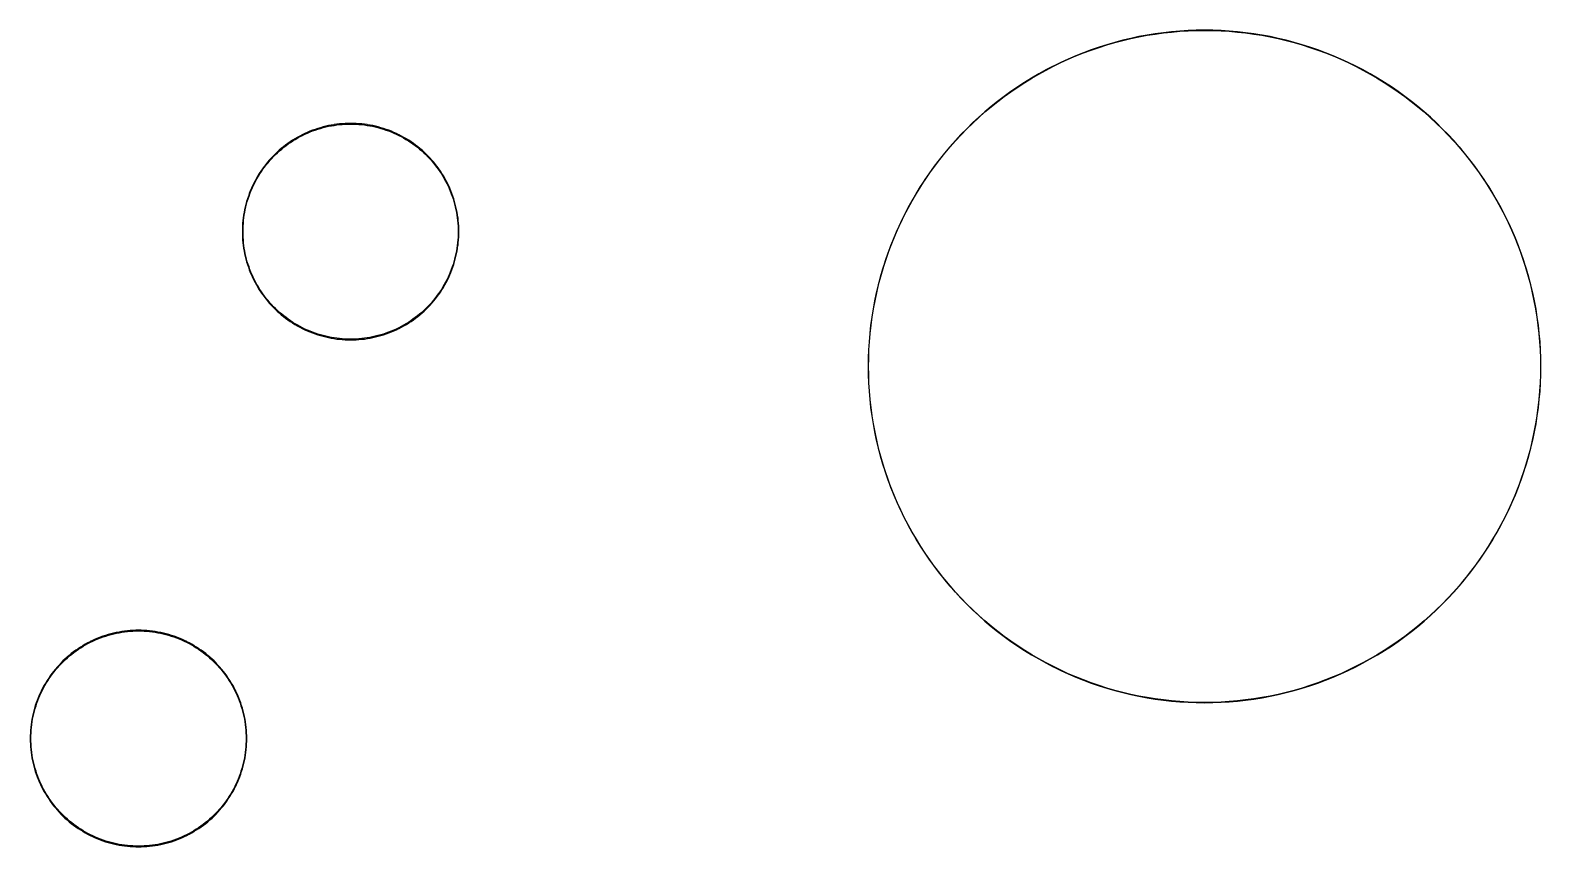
# Model space of a CAD drawing. Extents: x 2 to 124, y 0 to 129.
# Drawn here: x 68.32 to 89.66, y 90.89 to 102.43 of the extents above; entities that cross this region are included whole.
import ezdxf

# ---------------------------------------------------------------- set-up
doc = ezdxf.new("R2010")
doc.units = 0

msp = doc.modelspace()

# ---------------------------------------------------------------- linework, layer by layer
at = {"color": 34, "true_color": 0x008000}
for points in [[(84.79561, 102.42727, 0), (84.67902, 102.42296, 0), (84.56269, 102.41584, 0), (84.44661, 102.40594, 0), (84.33079, 102.39298, 0), (84.21522, 102.37749, 0), (84.21483, 102.37743, 0), (84.10018, 102.35895, 0), (84.10016, 102.35895, 0), (84.09976, 102.35888, 0), (83.98521, 102.33755, 0), (83.87116, 102.31342, 0), (83.75763, 102.28649, 0), (83.64485, 102.25678, 0), (83.53283, 102.22426, 0), (83.42184, 102.18896, 0), (83.3116, 102.15111, 0), (83.20238, 102.11047, 0), (83.09392, 102.06704, 0), (82.98699, 102.02132, 0), (82.88082, 101.9728, 0), (82.77616, 101.9215, 0), (82.77582, 101.92132, 0), (82.67218, 101.86772, 0), (82.57008, 101.81133, 0), (82.46948, 101.75266, 0), (82.37018, 101.6917, 0), (82.27239, 101.62795, 0), (82.17637, 101.56216, 0), (82.08189, 101.49383, 0), (81.98918, 101.42322, 0), (81.89798, 101.35032, 0), (81.80884, 101.27539, 0), (81.72145, 101.19818, 0), (81.63612, 101.11868, 0), (81.55255, 101.0374, 0), (81.55226, 101.03712, 0), (81.47099, 100.95355, 0), (81.39149, 100.86821, 0), (81.31426, 100.78083, 0), (81.23934, 100.69168, 0), (81.16645, 100.60049, 0), (81.09583, 100.50778, 0), (81.02751, 100.41329, 0), (80.96172, 100.31728, 0), (80.89797, 100.21949, 0), (80.83701, 100.12018, 0), (80.77833, 100.01959, 0), (80.72195, 99.91748, 0), (80.72177, 99.91713, 0), (80.66835, 99.81385, 0), (80.66817, 99.8135, 0), (80.61686, 99.70885, 0), (80.56834, 99.60268, 0), (80.52263, 99.49574, 0), (80.4792, 99.38729, 0), (80.43856, 99.27807, 0), (80.40071, 99.16783, 0), (80.36539, 99.05683, 0), (80.33289, 98.94482, 0), (80.30316, 98.83204, 0), (80.27625, 98.7185, 0), (80.25212, 98.60446, 0), (80.23078, 98.4899, 0), (80.23072, 98.48951, 0), (80.21223, 98.37484, 0), (80.21218, 98.37445, 0), (80.19668, 98.25888, 0), (80.18373, 98.14306, 0), (80.17382, 98.02698, 0), (80.1667, 97.91065, 0), (80.16239, 97.79406, 0), (80.16087, 97.67747, 0), (80.16239, 97.56089, 0), (80.1667, 97.4443, 0), (80.17382, 97.32797, 0), (80.18373, 97.21189, 0), (80.19668, 97.09607, 0), (80.21218, 96.9805, 0), (80.21223, 96.9801, 0), (80.23078, 96.86504, 0), (80.25212, 96.75049, 0), (80.27625, 96.63644, 0), (80.30316, 96.5229, 0), (80.33289, 96.41013, 0), (80.36539, 96.29811, 0), (80.40071, 96.18712, 0), (80.43856, 96.07688, 0), (80.4792, 95.96766, 0), (80.52263, 95.8592, 0), (80.56834, 95.75227, 0), (80.61686, 95.6461, 0), (80.61704, 95.64574, 0), (80.66817, 95.54145, 0), (80.66835, 95.54109, 0), (80.72195, 95.43746, 0), (80.77833, 95.33535, 0), (80.83701, 95.23477, 0), (80.89797, 95.13546, 0), (80.96172, 95.03767, 0), (81.02751, 94.94165, 0), (81.09583, 94.84717, 0), (81.16645, 94.75446, 0), (81.23934, 94.66327, 0), (81.31426, 94.57412, 0), (81.39149, 94.48674, 0), (81.47099, 94.4014, 0), (81.55226, 94.31783, 0), (81.55255, 94.31755, 0), (81.63612, 94.23627, 0), (81.72145, 94.15677, 0), (81.80884, 94.07955, 0), (81.89798, 94.00462, 0), (81.98918, 93.93172, 0), (82.08189, 93.86111, 0), (82.17637, 93.79279, 0), (82.27239, 93.727, 0), (82.37018, 93.66325, 0), (82.46948, 93.60229, 0), (82.57008, 93.54361, 0), (82.67218, 93.48722, 0), (82.77582, 93.43363, 0), (82.77616, 93.43345, 0), (82.88082, 93.38214, 0), (82.98699, 93.33363, 0), (83.09392, 93.28791, 0), (83.20238, 93.24447, 0), (83.3116, 93.20383, 0), (83.42184, 93.16599, 0), (83.53283, 93.13068, 0), (83.64485, 93.09817, 0), (83.75763, 93.06845, 0), (83.87116, 93.04153, 0), (83.98521, 93.0174, 0), (84.09976, 92.99606, 0), (84.21483, 92.97752, 0), (84.21522, 92.97746, 0), (84.33079, 92.96196, 0), (84.44661, 92.94901, 0), (84.56269, 92.9391, 0), (84.67902, 92.93199, 0), (84.79561, 92.92767, 0), (84.9122, 92.92615, 0), (85.02878, 92.92767, 0), (85.14537, 92.93199, 0), (85.2617, 92.9391, 0), (85.37778, 92.94901, 0), (85.4936, 92.96196, 0), (85.60917, 92.97746, 0), (85.60956, 92.97752, 0), (85.72463, 92.99606, 0), (85.83918, 93.0174, 0), (85.95323, 93.04153, 0), (86.06676, 93.06845, 0), (86.17954, 93.09817, 0), (86.29155, 93.13068, 0), (86.40255, 93.16599, 0), (86.51279, 93.20383, 0), (86.62201, 93.24447, 0), (86.73047, 93.28791, 0), (86.8374, 93.33363, 0), (86.94357, 93.38214, 0), (87.04822, 93.43345, 0), (87.04857, 93.43363, 0), (87.15221, 93.48722, 0), (87.25431, 93.54361, 0), (87.3549, 93.60229, 0), (87.45421, 93.66325, 0), (87.552, 93.727, 0), (87.64801, 93.79279, 0), (87.7425, 93.86111, 0), (87.83521, 93.93172, 0), (87.9264, 94.00462, 0), (88.01555, 94.07955, 0), (88.10293, 94.15677, 0), (88.18827, 94.23627, 0), (88.27184, 94.31755, 0), (88.27212, 94.31783, 0), (88.3534, 94.4014, 0), (88.4329, 94.48674, 0), (88.51012, 94.57412, 0), (88.58505, 94.66327, 0), (88.65794, 94.75446, 0), (88.72856, 94.84717, 0), (88.79688, 94.94165, 0), (88.86267, 95.03767, 0), (88.92642, 95.13546, 0), (88.98738, 95.23477, 0), (89.04606, 95.33535, 0), (89.10244, 95.43746, 0), (89.15604, 95.54109, 0), (89.15622, 95.54145, 0), (89.20735, 95.64574, 0), (89.20753, 95.6461, 0), (89.25604, 95.75227, 0), (89.30176, 95.8592, 0), (89.34519, 95.96766, 0), (89.38583, 96.07688, 0), (89.42368, 96.18712, 0), (89.45899, 96.29811, 0), (89.4915, 96.41013, 0), (89.52122, 96.5229, 0), (89.54814, 96.63644, 0), (89.57227, 96.75049, 0), (89.59361, 96.86504, 0), (89.61215, 96.9801, 0), (89.61221, 96.9805, 0), (89.62771, 97.09607, 0), (89.64066, 97.21189, 0), (89.65057, 97.32797, 0), (89.65768, 97.4443, 0), (89.662, 97.56089, 0), (89.66352, 97.67747, 0), (89.662, 97.79406, 0), (89.65768, 97.91065, 0), (89.65057, 98.02698, 0), (89.64066, 98.14306, 0), (89.62771, 98.25888, 0), (89.61221, 98.37445, 0), (89.61215, 98.37484, 0), (89.59367, 98.48951, 0), (89.59361, 98.4899, 0), (89.57227, 98.60446, 0), (89.54814, 98.7185, 0), (89.52122, 98.83204, 0), (89.4915, 98.94482, 0), (89.45899, 99.05683, 0), (89.42368, 99.16783, 0), (89.38583, 99.27807, 0), (89.34519, 99.38729, 0), (89.30176, 99.49574, 0), (89.25604, 99.60268, 0), (89.20753, 99.70885, 0), (89.15622, 99.8135, 0), (89.15604, 99.81385, 0), (89.10262, 99.91713, 0), (89.10244, 99.91748, 0), (89.04606, 100.01959, 0), (88.98738, 100.12018, 0), (88.92642, 100.21949, 0), (88.86267, 100.31728, 0), (88.79688, 100.41329, 0), (88.72856, 100.50778, 0), (88.65794, 100.60049, 0), (88.58505, 100.69168, 0), (88.51012, 100.78083, 0), (88.4329, 100.86821, 0), (88.3534, 100.95355, 0), (88.27212, 101.03712, 0), (88.27184, 101.0374, 0), (88.18827, 101.11868, 0), (88.10293, 101.19818, 0), (88.01555, 101.27539, 0), (87.9264, 101.35032, 0), (87.83521, 101.42322, 0), (87.7425, 101.49383, 0), (87.64801, 101.56216, 0), (87.552, 101.62795, 0), (87.45421, 101.6917, 0), (87.3549, 101.75266, 0), (87.25431, 101.81133, 0), (87.15221, 101.86772, 0), (87.04857, 101.92132, 0), (87.04822, 101.9215, 0), (86.94357, 101.9728, 0), (86.8374, 102.02132, 0), (86.73047, 102.06704, 0), (86.62201, 102.11047, 0), (86.51279, 102.15111, 0), (86.40255, 102.18896, 0), (86.29155, 102.22426, 0), (86.17954, 102.25678, 0), (86.06676, 102.28649, 0), (85.95323, 102.31342, 0), (85.83918, 102.33755, 0), (85.72463, 102.35888, 0), (85.72423, 102.35895, 0), (85.72421, 102.35895, 0), (85.60956, 102.37743, 0), (85.60917, 102.37749, 0), (85.4936, 102.39298, 0), (85.37778, 102.40594, 0), (85.2617, 102.41584, 0), (85.14537, 102.42296, 0), (85.02878, 102.42727, 0), (84.9122, 102.4288, 0), (84.79561, 102.42727, 0)], [(85.14537, 92.93453, 0), (85.02878, 92.93021, 0), (84.9122, 92.92869, 0), (84.79561, 92.93021, 0), (84.67902, 92.93453, 0), (84.56269, 92.94164, 0), (84.44661, 92.95155, 0), (84.33079, 92.9645, 0), (84.21522, 92.98, 0), (84.2152, 92.98, 0), (84.10055, 92.99848, 0), (83.986, 93.01981, 0), (83.87195, 93.04394, 0), (83.75841, 93.07087, 0), (83.64564, 93.10058, 0), (83.53362, 93.1331, 0), (83.42261, 93.1684, 0), (83.31238, 93.20625, 0), (83.20317, 93.24689, 0), (83.09471, 93.29032, 0), (82.98778, 93.33604, 0), (82.8816, 93.38456, 0), (82.777, 93.43584, 0), (82.67368, 93.48928, 0), (82.57156, 93.54567, 0), (82.47099, 93.60434, 0), (82.37166, 93.6653, 0), (82.27388, 93.72905, 0), (82.17787, 93.79484, 0), (82.08338, 93.86317, 0), (81.99066, 93.93378, 0), (81.89949, 94.00668, 0), (81.81032, 94.08161, 0), (81.72296, 94.15882, 0), (81.6376, 94.23832, 0), (81.55405, 94.3196, 0), (81.47305, 94.40289, 0), (81.39354, 94.48823, 0), (81.31632, 94.57561, 0), (81.2414, 94.66476, 0), (81.16849, 94.75595, 0), (81.09789, 94.84866, 0), (81.02956, 94.94315, 0), (80.96378, 95.03916, 0), (80.90002, 95.13695, 0), (80.83906, 95.23626, 0), (80.78039, 95.33685, 0), (80.724, 95.43896, 0), (80.67053, 95.54235, 0), (80.61928, 95.64688, 0), (80.57076, 95.75305, 0), (80.52504, 95.85999, 0), (80.48161, 95.96845, 0), (80.44096, 96.07767, 0), (80.40312, 96.1879, 0), (80.36781, 96.2989, 0), (80.33531, 96.41091, 0), (80.30558, 96.52369, 0), (80.27866, 96.63723, 0), (80.25453, 96.75127, 0), (80.2332, 96.86583, 0), (80.21472, 96.98048, 0), (80.21472, 96.9805, 0), (80.19923, 97.09607, 0), (80.18626, 97.21189, 0), (80.17636, 97.32797, 0), (80.16925, 97.4443, 0), (80.16494, 97.56089, 0), (80.16341, 97.67747, 0), (80.16494, 97.79406, 0), (80.16925, 97.91065, 0), (80.17636, 98.02698, 0), (80.18626, 98.14306, 0), (80.19923, 98.25888, 0), (80.21472, 98.37445, 0), (80.21472, 98.37447, 0), (80.2332, 98.48912, 0), (80.25453, 98.60367, 0), (80.27866, 98.71772, 0), (80.30558, 98.83126, 0), (80.33531, 98.94403, 0), (80.36781, 99.05605, 0), (80.40312, 99.16704, 0), (80.44096, 99.27728, 0), (80.48161, 99.3865, 0), (80.52504, 99.49496, 0), (80.57076, 99.60189, 0), (80.61928, 99.70806, 0), (80.67057, 99.81267, 0), (80.724, 99.91599, 0), (80.78039, 100.0181, 0), (80.83906, 100.11868, 0), (80.90002, 100.218, 0), (80.96378, 100.31579, 0), (81.02956, 100.4118, 0), (81.09789, 100.50629, 0), (81.16849, 100.599, 0), (81.2414, 100.69018, 0), (81.31632, 100.77934, 0), (81.39354, 100.86671, 0), (81.47305, 100.95206, 0), (81.55405, 101.03534, 0), (81.6376, 101.11662, 0), (81.72296, 101.19612, 0), (81.81032, 101.27334, 0), (81.89949, 101.34827, 0), (81.99066, 101.42117, 0), (82.08338, 101.49178, 0), (82.17787, 101.56011, 0), (82.27388, 101.62589, 0), (82.37166, 101.68965, 0), (82.47099, 101.75061, 0), (82.57156, 101.80928, 0), (82.67368, 101.86567, 0), (82.77696, 101.91908, 0), (82.8816, 101.97039, 0), (82.98778, 102.0189, 0), (83.09471, 102.06462, 0), (83.20317, 102.10806, 0), (83.31238, 102.1487, 0), (83.42261, 102.18654, 0), (83.53362, 102.22185, 0), (83.64564, 102.25436, 0), (83.75841, 102.28408, 0), (83.87195, 102.311, 0), (83.986, 102.33513, 0), (84.10055, 102.35647, 0), (84.21532, 102.37496, 0), (84.33079, 102.39044, 0), (84.44661, 102.4034, 0), (84.56269, 102.4133, 0), (84.67902, 102.42042, 0), (84.79561, 102.42473, 0), (84.9122, 102.42626, 0), (85.02878, 102.42473, 0), (85.14537, 102.42042, 0), (85.2617, 102.4133, 0), (85.37778, 102.4034, 0), (85.4936, 102.39044, 0), (85.60907, 102.37496, 0), (85.72384, 102.35647, 0), (85.83839, 102.33513, 0), (85.95244, 102.311, 0), (86.06598, 102.28408, 0), (86.17875, 102.25436, 0), (86.29077, 102.22185, 0), (86.40177, 102.18654, 0), (86.512, 102.1487, 0), (86.62122, 102.10806, 0), (86.72968, 102.06462, 0), (86.83661, 102.0189, 0), (86.94279, 101.97039, 0), (87.04743, 101.91908, 0), (87.15071, 101.86567, 0), (87.25282, 101.80928, 0), (87.3534, 101.75061, 0), (87.45272, 101.68965, 0), (87.55051, 101.62589, 0), (87.64652, 101.56011, 0), (87.74101, 101.49178, 0), (87.83372, 101.42117, 0), (87.9249, 101.34827, 0), (88.01406, 101.27334, 0), (88.10143, 101.19612, 0), (88.18678, 101.11662, 0), (88.2702, 101.03548, 0), (88.35134, 100.95206, 0), (88.43085, 100.86671, 0), (88.50806, 100.77934, 0), (88.58299, 100.69018, 0), (88.65589, 100.599, 0), (88.7265, 100.50629, 0), (88.79483, 100.4118, 0), (88.86061, 100.31579, 0), (88.92437, 100.218, 0), (88.98533, 100.11868, 0), (89.044, 100.0181, 0), (89.10039, 99.91599, 0), (89.15382, 99.81267, 0), (89.20511, 99.70806, 0), (89.25363, 99.60189, 0), (89.29935, 99.49496, 0), (89.34278, 99.3865, 0), (89.38342, 99.27728, 0), (89.42127, 99.16704, 0), (89.45657, 99.05605, 0), (89.48908, 98.94403, 0), (89.5188, 98.83126, 0), (89.54573, 98.71772, 0), (89.56986, 98.60367, 0), (89.59119, 98.48912, 0), (89.60968, 98.37435, 0), (89.62516, 98.25888, 0), (89.63812, 98.14306, 0), (89.64803, 98.02698, 0), (89.65514, 97.91065, 0), (89.65945, 97.79406, 0), (89.66098, 97.67747, 0), (89.65945, 97.56089, 0), (89.65514, 97.4443, 0), (89.64803, 97.32797, 0), (89.63812, 97.21189, 0), (89.62516, 97.09607, 0), (89.60967, 96.9805, 0), (89.59119, 96.86583, 0), (89.56986, 96.75127, 0), (89.54573, 96.63723, 0), (89.5188, 96.52369, 0), (89.48908, 96.41091, 0), (89.45657, 96.2989, 0), (89.42127, 96.1879, 0), (89.38342, 96.07767, 0), (89.34278, 95.96845, 0), (89.29935, 95.85999, 0), (89.25363, 95.75305, 0), (89.20511, 95.64688, 0), (89.15386, 95.54235, 0), (89.10039, 95.43896, 0), (89.044, 95.33685, 0), (88.98533, 95.23626, 0), (88.92437, 95.13695, 0), (88.86061, 95.03916, 0), (88.79483, 94.94315, 0), (88.7265, 94.84866, 0), (88.65589, 94.75595, 0), (88.58299, 94.66476, 0), (88.50806, 94.57561, 0), (88.43085, 94.48823, 0), (88.35134, 94.40289, 0), (88.2702, 94.31946, 0), (88.18678, 94.23832, 0), (88.10143, 94.15882, 0), (88.01406, 94.08161, 0), (87.9249, 94.00668, 0), (87.83372, 93.93378, 0), (87.74101, 93.86317, 0), (87.64652, 93.79484, 0), (87.55051, 93.72905, 0), (87.45272, 93.6653, 0), (87.3534, 93.60434, 0), (87.25282, 93.54567, 0), (87.15071, 93.48928, 0), (87.04739, 93.43584, 0), (86.94279, 93.38456, 0), (86.83661, 93.33604, 0), (86.72968, 93.29032, 0), (86.62122, 93.24689, 0), (86.512, 93.20625, 0), (86.40177, 93.1684, 0), (86.29077, 93.1331, 0), (86.17875, 93.10058, 0), (86.06598, 93.07087, 0), (85.95244, 93.04394, 0), (85.83839, 93.01981, 0), (85.72384, 92.99848, 0), (85.60919, 92.98, 0), (85.60917, 92.98, 0), (85.4936, 92.9645, 0), (85.37778, 92.95155, 0), (85.2617, 92.94164, 0), (85.14537, 92.93453, 0)], [(73.9434, 98.5153, 0), (73.97033, 98.54375, 0), (73.99674, 98.57271, 0), (74.02213, 98.60268, 0), (74.04703, 98.63316, 0), (74.07091, 98.66415, 0), (74.09402, 98.6959, 0), (74.11638, 98.72815, 0), (74.13797, 98.76117, 0), (74.15854, 98.79445, 0), (74.17834, 98.82848, 0), (74.1974, 98.86277, 0), (74.21544, 98.89783, 0), (74.21614, 98.89921, 0), (74.23316, 98.93451, 0), (74.24941, 98.97033, 0), (74.26465, 99.00639, 0), (74.27888, 99.04297, 0), (74.29234, 99.0798, 0), (74.30479, 99.11714, 0), (74.31622, 99.15473, 0), (74.32662, 99.19258, 0), (74.33602, 99.23068, 0), (74.34466, 99.26903, 0), (74.35227, 99.30764, 0), (74.35253, 99.30917, 0), (74.35253, 99.30919, 0), (74.35863, 99.34625, 0), (74.35888, 99.34778, 0), (74.36438, 99.38615, 0), (74.36445, 99.38664, 0), (74.36904, 99.42576, 0), (74.37259, 99.46486, 0), (74.37259, 99.46487, 0), (74.37513, 99.50399, 0), (74.37666, 99.5431, 0), (74.37716, 99.58247, 0), (74.37666, 99.62184, 0), (74.37513, 99.66096, 0), (74.37259, 99.70007, 0), (74.36904, 99.73919, 0), (74.36445, 99.77831, 0), (74.35888, 99.81717, 0), (74.35863, 99.8187, 0), (74.35253, 99.85576, 0), (74.35253, 99.85578, 0), (74.35227, 99.85731, 0), (74.34466, 99.89592, 0), (74.33602, 99.93427, 0), (74.32662, 99.97237, 0), (74.31622, 100.01022, 0), (74.30479, 100.04781, 0), (74.29234, 100.08515, 0), (74.27888, 100.12198, 0), (74.26465, 100.15855, 0), (74.24941, 100.19462, 0), (74.23316, 100.23043, 0), (74.21614, 100.26574, 0), (74.21544, 100.26712, 0), (74.19811, 100.30079, 0), (74.1974, 100.30217, 0), (74.17834, 100.33646, 0), (74.15854, 100.3705, 0), (74.13797, 100.40377, 0), (74.11638, 100.43679, 0), (74.09402, 100.46905, 0), (74.07091, 100.5008, 0), (74.04703, 100.53179, 0), (74.02214, 100.56226, 0), (74.02213, 100.56227, 0), (73.99674, 100.59224, 0), (73.97033, 100.6212, 0), (73.9434, 100.64964, 0), (73.94231, 100.65074, 0), (73.91437, 100.67868, 0), (73.88592, 100.7056, 0), (73.85696, 100.73202, 0), (73.82698, 100.75742, 0), (73.79651, 100.78231, 0), (73.76551, 100.80619, 0), (73.73377, 100.8293, 0), (73.70151, 100.85165, 0), (73.66849, 100.87324, 0), (73.63522, 100.89382, 0), (73.60118, 100.91363, 0), (73.56689, 100.93268, 0), (73.53184, 100.95071, 0), (73.53046, 100.95142, 0), (73.49516, 100.96844, 0), (73.45934, 100.98469, 0), (73.42327, 100.99993, 0), (73.3867, 101.01416, 0), (73.34987, 101.02762, 0), (73.31252, 101.04006, 0), (73.27494, 101.05149, 0), (73.23708, 101.06191, 0), (73.19898, 101.07131, 0), (73.16064, 101.07994, 0), (73.12202, 101.08756, 0), (73.08342, 101.09391, 0), (73.08189, 101.09415, 0), (73.04303, 101.09974, 0), (73.00391, 101.10431, 0), (72.9648, 101.10787, 0), (72.92568, 101.11041, 0), (72.88656, 101.11193, 0), (72.84719, 101.11244, 0), (72.80783, 101.11193, 0), (72.76871, 101.11041, 0), (72.72959, 101.10787, 0), (72.69047, 101.10431, 0), (72.65136, 101.09974, 0), (72.6125, 101.09415, 0), (72.61096, 101.09391, 0), (72.57236, 101.08756, 0), (72.53375, 101.07994, 0), (72.4954, 101.07131, 0), (72.4573, 101.06191, 0), (72.41945, 101.05149, 0), (72.38186, 101.04006, 0), (72.34452, 101.02762, 0), (72.30768, 101.01416, 0), (72.27112, 100.99993, 0), (72.23505, 100.98469, 0), (72.19923, 100.96844, 0), (72.16392, 100.95142, 0), (72.16255, 100.95071, 0), (72.1275, 100.93268, 0), (72.09321, 100.91363, 0), (72.05916, 100.89382, 0), (72.02589, 100.87324, 0), (71.99288, 100.85165, 0), (71.96062, 100.8293, 0), (71.92887, 100.80619, 0), (71.89788, 100.78231, 0), (71.8674, 100.75742, 0), (71.83743, 100.73202, 0), (71.80847, 100.7056, 0), (71.78001, 100.67868, 0), (71.75208, 100.65074, 0), (71.75099, 100.64964, 0), (71.72405, 100.6212, 0), (71.69765, 100.59224, 0), (71.67225, 100.56227, 0), (71.67224, 100.56226, 0), (71.64736, 100.53179, 0), (71.62348, 100.5008, 0), (71.60037, 100.46905, 0), (71.57801, 100.43679, 0), (71.55642, 100.40377, 0), (71.53585, 100.3705, 0), (71.51604, 100.33646, 0), (71.49699, 100.30217, 0), (71.49628, 100.30079, 0), (71.47895, 100.26712, 0), (71.47825, 100.26574, 0), (71.46123, 100.23043, 0), (71.44498, 100.19462, 0), (71.42974, 100.15855, 0), (71.41551, 100.12198, 0), (71.40205, 100.08515, 0), (71.3896, 100.04781, 0), (71.37817, 100.01022, 0), (71.36776, 99.97237, 0), (71.35836, 99.93427, 0), (71.34972, 99.89592, 0), (71.34211, 99.85731, 0), (71.34186, 99.85578, 0), (71.33575, 99.8187, 0), (71.33551, 99.81717, 0), (71.32993, 99.77831, 0), (71.32535, 99.73919, 0), (71.3218, 99.70007, 0), (71.31926, 99.66096, 0), (71.31773, 99.62184, 0), (71.31722, 99.58247, 0), (71.31773, 99.5431, 0), (71.31926, 99.50399, 0), (71.3218, 99.46487, 0), (71.3218, 99.46486, 0), (71.32535, 99.42576, 0), (71.32993, 99.38664, 0), (71.32995, 99.3865, 0), (71.33551, 99.34778, 0), (71.33575, 99.34625, 0), (71.34211, 99.30764, 0), (71.34972, 99.26903, 0), (71.35836, 99.23068, 0), (71.36776, 99.19258, 0), (71.37817, 99.15473, 0), (71.3896, 99.11714, 0), (71.40205, 99.0798, 0), (71.41551, 99.04297, 0), (71.42974, 99.00639, 0), (71.44498, 98.97033, 0), (71.46123, 98.93451, 0), (71.47825, 98.89921, 0), (71.47895, 98.89783, 0), (71.49699, 98.86277, 0), (71.51604, 98.82848, 0), (71.53585, 98.79445, 0), (71.55642, 98.76117, 0), (71.57801, 98.72815, 0), (71.60037, 98.6959, 0), (71.62348, 98.66415, 0), (71.64736, 98.63316, 0), (71.67225, 98.60268, 0), (71.69765, 98.57271, 0), (71.72405, 98.54375, 0), (71.75099, 98.5153, 0), (71.75208, 98.51421, 0), (71.78001, 98.48627, 0), (71.80847, 98.45934, 0), (71.83743, 98.43293, 0), (71.8674, 98.40753, 0), (71.89788, 98.38263, 0), (71.92887, 98.35876, 0), (71.96062, 98.33564, 0), (71.99288, 98.31329, 0), (72.02589, 98.2917, 0), (72.05916, 98.27113, 0), (72.09321, 98.25132, 0), (72.1275, 98.23227, 0), (72.12887, 98.23156, 0), (72.16255, 98.21423, 0), (72.16392, 98.21353, 0), (72.19923, 98.19651, 0), (72.23505, 98.18025, 0), (72.27112, 98.16501, 0), (72.30768, 98.15079, 0), (72.34452, 98.13733, 0), (72.38186, 98.12488, 0), (72.41945, 98.11345, 0), (72.4573, 98.10304, 0), (72.4954, 98.09364, 0), (72.53375, 98.085, 0), (72.57236, 98.07738, 0), (72.61096, 98.07103, 0), (72.6125, 98.07079, 0), (72.65136, 98.0652, 0), (72.69047, 98.06063, 0), (72.72959, 98.05708, 0), (72.76871, 98.05454, 0), (72.80783, 98.05301, 0), (72.84719, 98.0525, 0), (72.88656, 98.05301, 0), (72.92568, 98.05454, 0), (72.9648, 98.05708, 0), (73.00391, 98.06063, 0), (73.04303, 98.0652, 0), (73.08189, 98.07079, 0), (73.08342, 98.07103, 0), (73.12202, 98.07738, 0), (73.16064, 98.085, 0), (73.19898, 98.09364, 0), (73.23708, 98.10304, 0), (73.27494, 98.11345, 0), (73.31252, 98.12488, 0), (73.34987, 98.13733, 0), (73.3867, 98.15079, 0), (73.42327, 98.16501, 0), (73.45934, 98.18025, 0), (73.49516, 98.19651, 0), (73.53046, 98.21353, 0), (73.53184, 98.21423, 0), (73.56551, 98.23156, 0), (73.56689, 98.23227, 0), (73.60118, 98.25132, 0), (73.63522, 98.27113, 0), (73.66849, 98.2917, 0), (73.70151, 98.31329, 0), (73.73377, 98.33564, 0), (73.76551, 98.35876, 0), (73.79651, 98.38263, 0), (73.82698, 98.40753, 0), (73.85696, 98.43293, 0), (73.88592, 98.45934, 0), (73.91437, 98.48627, 0), (73.9434, 98.5153, 0)], [(72.92568, 98.06444, 0), (72.88656, 98.06292, 0), (72.84719, 98.06241, 0), (72.80783, 98.06292, 0), (72.76871, 98.06444, 0), (72.72959, 98.06698, 0), (72.69047, 98.07054, 0), (72.65136, 98.07511, 0), (72.61306, 98.08062, 0), (72.57541, 98.08681, 0), (72.53681, 98.09443, 0), (72.49845, 98.10306, 0), (72.46035, 98.11246, 0), (72.42251, 98.12287, 0), (72.38491, 98.1343, 0), (72.34757, 98.14675, 0), (72.31075, 98.16021, 0), (72.27418, 98.17444, 0), (72.23811, 98.18968, 0), (72.20229, 98.20593, 0), (72.1673, 98.2228, 0), (72.13332, 98.24028, 0), (72.09903, 98.25933, 0), (72.06498, 98.27914, 0), (72.03172, 98.29972, 0), (71.9987, 98.32131, 0), (71.96644, 98.34366, 0), (71.93469, 98.36677, 0), (71.9037, 98.39065, 0), (71.87322, 98.41554, 0), (71.84325, 98.44094, 0), (71.81429, 98.46736, 0), (71.78585, 98.49428, 0), (71.75882, 98.52131, 0), (71.73208, 98.54957, 0), (71.70565, 98.57853, 0), (71.68026, 98.6085, 0), (71.65537, 98.63898, 0), (71.63149, 98.66997, 0), (71.60838, 98.70172, 0), (71.58603, 98.73397, 0), (71.58602, 98.73398, 0), (71.56444, 98.767, 0), (71.54385, 98.80027, 0), (71.52405, 98.83431, 0), (71.505, 98.8686, 0), (71.48737, 98.90288, 0), (71.47065, 98.93757, 0), (71.4544, 98.97339, 0), (71.43916, 99.00946, 0), (71.42493, 99.04603, 0), (71.41146, 99.08286, 0), (71.39903, 99.12019, 0), (71.39903, 99.1202, 0), (71.3876, 99.15779, 0), (71.37718, 99.19564, 0), (71.36778, 99.23372, 0), (71.36778, 99.23374, 0), (71.35915, 99.27209, 0), (71.35155, 99.31058, 0), (71.35153, 99.3107, 0), (71.34538, 99.34809, 0), (71.33983, 99.38664, 0), (71.33526, 99.42576, 0), (71.3317, 99.46486, 0), (71.3317, 99.46487, 0), (71.32916, 99.50399, 0), (71.32764, 99.5431, 0), (71.32713, 99.58247, 0), (71.32764, 99.62184, 0), (71.32916, 99.66096, 0), (71.3317, 99.70007, 0), (71.33526, 99.73919, 0), (71.33983, 99.77831, 0), (71.34531, 99.81641, 0), (71.35153, 99.85425, 0), (71.35915, 99.89285, 0), (71.36778, 99.93121, 0), (71.37718, 99.96931, 0), (71.3876, 100.00715, 0), (71.39903, 100.04475, 0), (71.41146, 100.08208, 0), (71.42493, 100.11891, 0), (71.43916, 100.15549, 0), (71.4544, 100.19156, 0), (71.47065, 100.22737, 0), (71.48737, 100.26207, 0), (71.505, 100.29635, 0), (71.52405, 100.33064, 0), (71.54385, 100.36468, 0), (71.56444, 100.39795, 0), (71.58602, 100.43097, 0), (71.60838, 100.46323, 0), (71.63149, 100.49498, 0), (71.65537, 100.52597, 0), (71.68026, 100.55645, 0), (71.70565, 100.58642, 0), (71.73208, 100.61537, 0), (71.759, 100.64382, 0), (71.78585, 100.67067, 0), (71.81429, 100.69759, 0), (71.84325, 100.72401, 0), (71.87322, 100.74941, 0), (71.9037, 100.7743, 0), (71.93469, 100.79817, 0), (71.96644, 100.82129, 0), (71.9987, 100.84364, 0), (72.03172, 100.86523, 0), (72.06498, 100.8858, 0), (72.09903, 100.90562, 0), (72.13332, 100.92467, 0), (72.16729, 100.94215, 0), (72.20229, 100.95901, 0), (72.23811, 100.97527, 0), (72.27418, 100.99051, 0), (72.31075, 101.00473, 0), (72.34757, 101.0182, 0), (72.38491, 101.03064, 0), (72.42251, 101.04207, 0), (72.46035, 101.05249, 0), (72.49845, 101.06188, 0), (72.53681, 101.07052, 0), (72.57541, 101.07814, 0), (72.61306, 101.08433, 0), (72.65136, 101.08984, 0), (72.69047, 101.09441, 0), (72.72959, 101.09796, 0), (72.76871, 101.1005, 0), (72.80783, 101.10203, 0), (72.84719, 101.10254, 0), (72.88656, 101.10203, 0), (72.92568, 101.1005, 0), (72.9648, 101.09796, 0), (73.00391, 101.09441, 0), (73.04303, 101.08984, 0), (73.08133, 101.08433, 0), (73.11897, 101.07814, 0), (73.15758, 101.07052, 0), (73.19593, 101.06188, 0), (73.23403, 101.05249, 0), (73.27188, 101.04207, 0), (73.30947, 101.03064, 0), (73.34681, 101.0182, 0), (73.38364, 101.00473, 0), (73.42021, 100.99051, 0), (73.45628, 100.97527, 0), (73.49209, 100.95901, 0), (73.5271, 100.94215, 0), (73.56107, 100.92467, 0), (73.59536, 100.90562, 0), (73.6294, 100.8858, 0), (73.66267, 100.86523, 0), (73.69569, 100.84364, 0), (73.72795, 100.82129, 0), (73.75969, 100.79817, 0), (73.79069, 100.7743, 0), (73.82116, 100.74941, 0), (73.85114, 100.72401, 0), (73.8801, 100.69759, 0), (73.90854, 100.67067, 0), (73.93539, 100.64382, 0), (73.96231, 100.61537, 0), (73.98873, 100.58642, 0), (74.01412, 100.55645, 0), (74.03901, 100.52597, 0), (74.0629, 100.49498, 0), (74.08601, 100.46323, 0), (74.10836, 100.43097, 0), (74.12994, 100.39795, 0), (74.15053, 100.36468, 0), (74.17034, 100.33064, 0), (74.18939, 100.29635, 0), (74.20687, 100.26237, 0), (74.22374, 100.22737, 0), (74.23999, 100.19156, 0), (74.25523, 100.15549, 0), (74.26945, 100.11891, 0), (74.28292, 100.08208, 0), (74.29536, 100.04475, 0), (74.30679, 100.00715, 0), (74.31721, 99.96931, 0), (74.32661, 99.93121, 0), (74.33524, 99.89285, 0), (74.34286, 99.85425, 0), (74.34897, 99.81709, 0), (74.35456, 99.77831, 0), (74.35912, 99.73919, 0), (74.36269, 99.70007, 0), (74.36523, 99.66096, 0), (74.36675, 99.62184, 0), (74.36726, 99.58247, 0), (74.36675, 99.5431, 0), (74.36523, 99.50399, 0), (74.36269, 99.46487, 0), (74.36269, 99.46486, 0), (74.35912, 99.42576, 0), (74.35456, 99.38664, 0), (74.34896, 99.34778, 0), (74.34286, 99.3107, 0), (74.34284, 99.31058, 0), (74.33524, 99.27209, 0), (74.32661, 99.23374, 0), (74.32661, 99.23372, 0), (74.31721, 99.19564, 0), (74.30679, 99.15779, 0), (74.29536, 99.1202, 0), (74.29536, 99.12019, 0), (74.28292, 99.08286, 0), (74.26945, 99.04603, 0), (74.25523, 99.00946, 0), (74.23999, 98.97339, 0), (74.22374, 98.93757, 0), (74.20687, 98.90258, 0), (74.18939, 98.8686, 0), (74.17034, 98.83431, 0), (74.15053, 98.80027, 0), (74.12994, 98.767, 0), (74.10836, 98.73398, 0), (74.10835, 98.73397, 0), (74.08601, 98.70172, 0), (74.0629, 98.66997, 0), (74.03901, 98.63898, 0), (74.01412, 98.6085, 0), (73.98873, 98.57853, 0), (73.96231, 98.54957, 0), (73.93557, 98.52131, 0), (73.90854, 98.49428, 0), (73.8801, 98.46736, 0), (73.85114, 98.44094, 0), (73.82116, 98.41554, 0), (73.79069, 98.39065, 0), (73.75969, 98.36677, 0), (73.72795, 98.34366, 0), (73.69569, 98.32131, 0), (73.66267, 98.29972, 0), (73.6294, 98.27914, 0), (73.59536, 98.25933, 0), (73.56107, 98.24028, 0), (73.52709, 98.2228, 0), (73.49209, 98.20593, 0), (73.45628, 98.18968, 0), (73.42021, 98.17444, 0), (73.38364, 98.16021, 0), (73.34681, 98.14675, 0), (73.30947, 98.1343, 0), (73.27188, 98.12287, 0), (73.23403, 98.11246, 0), (73.19593, 98.10306, 0), (73.15758, 98.09443, 0), (73.11897, 98.08681, 0), (73.08133, 98.08062, 0), (73.04303, 98.07511, 0), (73.00391, 98.07054, 0), (72.9648, 98.06698, 0), (72.92568, 98.06444, 0)], [(70.9462, 91.3525, 0), (70.97313, 91.38095, 0), (70.99954, 91.40991, 0), (71.02494, 91.43988, 0), (71.04983, 91.47036, 0), (71.07371, 91.50135, 0), (71.09681, 91.5331, 0), (71.11918, 91.56535, 0), (71.14077, 91.59837, 0), (71.16134, 91.63165, 0), (71.18115, 91.66568, 0), (71.20019, 91.69997, 0), (71.21823, 91.73503, 0), (71.21894, 91.73641, 0), (71.23596, 91.77171, 0), (71.25221, 91.80753, 0), (71.26745, 91.84359, 0), (71.28167, 91.88017, 0), (71.29514, 91.917, 0), (71.30759, 91.95434, 0), (71.31901, 91.99193, 0), (71.32943, 92.02978, 0), (71.33883, 92.06788, 0), (71.34746, 92.10623, 0), (71.35508, 92.14484, 0), (71.36143, 92.18345, 0), (71.36168, 92.18498, 0), (71.36726, 92.22384, 0), (71.37184, 92.26296, 0), (71.37539, 92.30207, 0), (71.37793, 92.34119, 0), (71.37945, 92.3803, 0), (71.37996, 92.41967, 0), (71.37945, 92.45904, 0), (71.37793, 92.49816, 0), (71.37539, 92.53728, 0), (71.37184, 92.57639, 0), (71.36726, 92.61551, 0), (71.36168, 92.65437, 0), (71.36143, 92.6559, 0), (71.35512, 92.69425, 0), (71.35508, 92.69451, 0), (71.34746, 92.73312, 0), (71.33883, 92.77147, 0), (71.32943, 92.80957, 0), (71.31901, 92.84742, 0), (71.30759, 92.88501, 0), (71.29514, 92.92235, 0), (71.28167, 92.95918, 0), (71.26745, 92.99575, 0), (71.25221, 93.03182, 0), (71.23596, 93.06763, 0), (71.21894, 93.10294, 0), (71.21823, 93.10432, 0), (71.2009, 93.13799, 0), (71.20019, 93.13937, 0), (71.18115, 93.17366, 0), (71.16134, 93.2077, 0), (71.14077, 93.24097, 0), (71.11918, 93.27399, 0), (71.09681, 93.30625, 0), (71.07371, 93.338, 0), (71.04983, 93.36899, 0), (71.02494, 93.39947, 0), (70.99954, 93.42944, 0), (70.97313, 93.4584, 0), (70.9462, 93.48684, 0), (70.94511, 93.48794, 0), (70.91717, 93.51588, 0), (70.88872, 93.5428, 0), (70.85975, 93.56922, 0), (70.82979, 93.59462, 0), (70.79931, 93.61951, 0), (70.76832, 93.64339, 0), (70.73657, 93.6665, 0), (70.70431, 93.68885, 0), (70.67129, 93.71044, 0), (70.63802, 93.73102, 0), (70.60398, 93.75083, 0), (70.56968, 93.76988, 0), (70.53464, 93.78791, 0), (70.53326, 93.78862, 0), (70.49796, 93.80564, 0), (70.46214, 93.82189, 0), (70.42607, 93.83713, 0), (70.3895, 93.85136, 0), (70.35267, 93.86482, 0), (70.31533, 93.87726, 0), (70.27773, 93.88869, 0), (70.23989, 93.89911, 0), (70.20179, 93.90851, 0), (70.16343, 93.91714, 0), (70.12483, 93.92476, 0), (70.08622, 93.93111, 0), (70.08468, 93.93135, 0), (70.04582, 93.93694, 0), (70.00671, 93.94151, 0), (69.9676, 93.94507, 0), (69.92847, 93.94761, 0), (69.88937, 93.94913, 0), (69.84999, 93.94964, 0), (69.81063, 93.94913, 0), (69.77151, 93.94761, 0), (69.73238, 93.94507, 0), (69.69328, 93.94151, 0), (69.65416, 93.93694, 0), (69.6153, 93.93135, 0), (69.61377, 93.93111, 0), (69.57516, 93.92476, 0), (69.53655, 93.91714, 0), (69.4982, 93.90851, 0), (69.4601, 93.89911, 0), (69.42225, 93.88869, 0), (69.38466, 93.87726, 0), (69.34732, 93.86482, 0), (69.31049, 93.85136, 0), (69.27392, 93.83713, 0), (69.23784, 93.82189, 0), (69.20202, 93.80564, 0), (69.16673, 93.78862, 0), (69.16535, 93.78791, 0), (69.1303, 93.76988, 0), (69.09601, 93.75083, 0), (69.06197, 93.73102, 0), (69.0287, 93.71044, 0), (68.99567, 93.68885, 0), (68.96342, 93.6665, 0), (68.93167, 93.64339, 0), (68.90067, 93.61951, 0), (68.8702, 93.59462, 0), (68.84023, 93.56922, 0), (68.81126, 93.5428, 0), (68.78282, 93.51588, 0), (68.75378, 93.48684, 0), (68.72686, 93.4584, 0), (68.70045, 93.42944, 0), (68.67505, 93.39947, 0), (68.65016, 93.36899, 0), (68.62627, 93.338, 0), (68.60317, 93.30625, 0), (68.58081, 93.27399, 0), (68.55922, 93.24097, 0), (68.53865, 93.2077, 0), (68.51884, 93.17366, 0), (68.49979, 93.13937, 0), (68.49908, 93.13799, 0), (68.48175, 93.10432, 0), (68.48105, 93.10294, 0), (68.46402, 93.06763, 0), (68.44777, 93.03182, 0), (68.43254, 92.99575, 0), (68.41831, 92.95918, 0), (68.40485, 92.92235, 0), (68.39239, 92.88501, 0), (68.38097, 92.84742, 0), (68.37056, 92.80957, 0), (68.36116, 92.77147, 0), (68.35253, 92.73312, 0), (68.34491, 92.69451, 0), (68.34466, 92.69298, 0), (68.33856, 92.6559, 0), (68.33831, 92.65437, 0), (68.33273, 92.61551, 0), (68.32814, 92.57639, 0), (68.3246, 92.53728, 0), (68.32205, 92.49816, 0), (68.32053, 92.45904, 0), (68.32003, 92.41967, 0), (68.32053, 92.3803, 0), (68.32205, 92.34119, 0), (68.3246, 92.30207, 0), (68.32814, 92.26296, 0), (68.33273, 92.22384, 0), (68.33831, 92.18498, 0), (68.33856, 92.18345, 0), (68.34491, 92.14484, 0), (68.35253, 92.10623, 0), (68.36116, 92.06788, 0), (68.37056, 92.02978, 0), (68.38097, 91.99193, 0), (68.39239, 91.95434, 0), (68.40485, 91.917, 0), (68.41831, 91.88017, 0), (68.43254, 91.84359, 0), (68.44777, 91.80753, 0), (68.46402, 91.77171, 0), (68.48105, 91.73641, 0), (68.48175, 91.73503, 0), (68.49979, 91.69997, 0), (68.51884, 91.66568, 0), (68.53865, 91.63165, 0), (68.55922, 91.59837, 0), (68.58081, 91.56535, 0), (68.60317, 91.5331, 0), (68.62627, 91.50135, 0), (68.65016, 91.47036, 0), (68.67505, 91.43988, 0), (68.70045, 91.40991, 0), (68.72686, 91.38095, 0), (68.75378, 91.3525, 0), (68.75417, 91.35211, 0), (68.78282, 91.32347, 0), (68.81126, 91.29654, 0), (68.84023, 91.27013, 0), (68.8702, 91.24473, 0), (68.90067, 91.21983, 0), (68.93167, 91.19596, 0), (68.96342, 91.17284, 0), (68.99567, 91.15049, 0), (69.0287, 91.1289, 0), (69.06197, 91.10833, 0), (69.09601, 91.08852, 0), (69.1303, 91.06947, 0), (69.13168, 91.06876, 0), (69.16535, 91.05143, 0), (69.16673, 91.05073, 0), (69.20202, 91.03371, 0), (69.23784, 91.01745, 0), (69.27392, 91.00221, 0), (69.31049, 90.98799, 0), (69.34732, 90.97453, 0), (69.38466, 90.96208, 0), (69.42225, 90.95065, 0), (69.4601, 90.94024, 0), (69.4982, 90.93084, 0), (69.53655, 90.9222, 0), (69.57516, 90.91458, 0), (69.61377, 90.90823, 0), (69.6153, 90.90799, 0), (69.65416, 90.9024, 0), (69.69328, 90.89783, 0), (69.73238, 90.89428, 0), (69.77151, 90.89174, 0), (69.81063, 90.89021, 0), (69.84999, 90.8897, 0), (69.88937, 90.89021, 0), (69.92847, 90.89174, 0), (69.9676, 90.89428, 0), (70.00671, 90.89783, 0), (70.04582, 90.9024, 0), (70.08468, 90.90799, 0), (70.08622, 90.90823, 0), (70.12483, 90.91458, 0), (70.16343, 90.9222, 0), (70.20179, 90.93084, 0), (70.23989, 90.94024, 0), (70.27773, 90.95065, 0), (70.31533, 90.96208, 0), (70.35267, 90.97453, 0), (70.3895, 90.98799, 0), (70.42607, 91.00221, 0), (70.46214, 91.01745, 0), (70.49796, 91.03371, 0), (70.53326, 91.05073, 0), (70.53464, 91.05143, 0), (70.56831, 91.06876, 0), (70.56968, 91.06947, 0), (70.60398, 91.08852, 0), (70.63802, 91.10833, 0), (70.67129, 91.1289, 0), (70.70431, 91.15049, 0), (70.73657, 91.17284, 0), (70.76832, 91.19596, 0), (70.79931, 91.21983, 0), (70.82979, 91.24473, 0), (70.85975, 91.27013, 0), (70.88872, 91.29654, 0), (70.91717, 91.32347, 0), (70.9462, 91.3525, 0)], [(69.92847, 90.90164, 0), (69.88937, 90.90012, 0), (69.84999, 90.89961, 0), (69.81063, 90.90012, 0), (69.77151, 90.90164, 0), (69.73238, 90.90418, 0), (69.69328, 90.90774, 0), (69.65416, 90.91231, 0), (69.61579, 90.91783, 0), (69.57822, 90.92401, 0), (69.53961, 90.93163, 0), (69.50126, 90.94026, 0), (69.46316, 90.94966, 0), (69.42531, 90.96007, 0), (69.38772, 90.9715, 0), (69.35038, 90.98395, 0), (69.31355, 90.99741, 0), (69.27697, 91.01164, 0), (69.24091, 91.02688, 0), (69.2051, 91.04313, 0), (69.1701, 91.06, 0), (69.13612, 91.07748, 0), (69.10183, 91.09653, 0), (69.06779, 91.11634, 0), (69.03452, 91.13692, 0), (69.00149, 91.15851, 0), (68.96924, 91.18086, 0), (68.93749, 91.20397, 0), (68.90649, 91.22785, 0), (68.87602, 91.25274, 0), (68.84605, 91.27814, 0), (68.81708, 91.30456, 0), (68.78865, 91.33148, 0), (68.76144, 91.35869, 0), (68.73488, 91.38677, 0), (68.70846, 91.41573, 0), (68.68306, 91.4457, 0), (68.65817, 91.47618, 0), (68.63428, 91.50717, 0), (68.61118, 91.53892, 0), (68.58883, 91.57118, 0), (68.56724, 91.6042, 0), (68.54666, 91.63747, 0), (68.52685, 91.67151, 0), (68.5078, 91.7058, 0), (68.49047, 91.73947, 0), (68.47345, 91.77477, 0), (68.4572, 91.81059, 0), (68.44195, 91.84666, 0), (68.42773, 91.88323, 0), (68.41427, 91.92006, 0), (68.40183, 91.9574, 0), (68.3904, 91.99499, 0), (68.37998, 92.03283, 0), (68.37998, 92.03284, 0), (68.37058, 92.07094, 0), (68.36194, 92.10929, 0), (68.35433, 92.1479, 0), (68.34814, 92.18554, 0), (68.34263, 92.22384, 0), (68.33806, 92.26296, 0), (68.3345, 92.30207, 0), (68.33195, 92.34119, 0), (68.33044, 92.3803, 0), (68.32993, 92.41967, 0), (68.33044, 92.45904, 0), (68.33195, 92.49816, 0), (68.3345, 92.53728, 0), (68.33806, 92.57639, 0), (68.34263, 92.61551, 0), (68.34814, 92.65381, 0), (68.35433, 92.69145, 0), (68.36194, 92.73005, 0), (68.37058, 92.76841, 0), (68.37998, 92.80651, 0), (68.3904, 92.84435, 0), (68.40183, 92.88195, 0), (68.41427, 92.91928, 0), (68.42773, 92.95611, 0), (68.44195, 92.99269, 0), (68.4572, 93.02876, 0), (68.47345, 93.06457, 0), (68.49047, 93.09987, 0), (68.5078, 93.13355, 0), (68.52685, 93.16784, 0), (68.54666, 93.20188, 0), (68.56724, 93.23515, 0), (68.58883, 93.26817, 0), (68.61118, 93.30043, 0), (68.63428, 93.33218, 0), (68.65817, 93.36317, 0), (68.68306, 93.39365, 0), (68.70846, 93.42362, 0), (68.73488, 93.45257, 0), (68.76162, 93.48084, 0), (68.78863, 93.50786, 0), (68.78865, 93.50787, 0), (68.81708, 93.53479, 0), (68.84605, 93.56121, 0), (68.87602, 93.58661, 0), (68.90649, 93.6115, 0), (68.93749, 93.63537, 0), (68.96924, 93.65849, 0), (69.00149, 93.68084, 0), (69.03452, 93.70243, 0), (69.06779, 93.723, 0), (69.10183, 93.74282, 0), (69.13612, 93.76187, 0), (69.17009, 93.77935, 0), (69.2051, 93.79621, 0), (69.24091, 93.81247, 0), (69.27697, 93.82771, 0), (69.31355, 93.84193, 0), (69.35038, 93.8554, 0), (69.38772, 93.86784, 0), (69.42531, 93.87927, 0), (69.46316, 93.88969, 0), (69.50126, 93.89908, 0), (69.53961, 93.90772, 0), (69.57822, 93.91534, 0), (69.61579, 93.92152, 0), (69.65416, 93.92704, 0), (69.69328, 93.93161, 0), (69.73238, 93.93516, 0), (69.77151, 93.9377, 0), (69.81063, 93.93923, 0), (69.84999, 93.93974, 0), (69.88937, 93.93923, 0), (69.92847, 93.9377, 0), (69.9676, 93.93516, 0), (70.00671, 93.93161, 0), (70.04582, 93.92704, 0), (70.0842, 93.92152, 0), (70.12177, 93.91534, 0), (70.16038, 93.90772, 0), (70.19873, 93.89908, 0), (70.23683, 93.88969, 0), (70.27468, 93.87927, 0), (70.31227, 93.86784, 0), (70.34961, 93.8554, 0), (70.38643, 93.84193, 0), (70.42301, 93.82771, 0), (70.45908, 93.81247, 0), (70.49489, 93.79621, 0), (70.53004, 93.77927, 0), (70.56386, 93.76187, 0), (70.59815, 93.74282, 0), (70.6322, 93.723, 0), (70.66547, 93.70243, 0), (70.69849, 93.68084, 0), (70.73075, 93.65849, 0), (70.7625, 93.63537, 0), (70.79349, 93.6115, 0), (70.82397, 93.58661, 0), (70.85393, 93.56121, 0), (70.8829, 93.53479, 0), (70.91134, 93.50787, 0), (70.93819, 93.48102, 0), (70.96511, 93.45257, 0), (70.99153, 93.42362, 0), (71.01693, 93.39365, 0), (71.04182, 93.36317, 0), (71.0657, 93.33218, 0), (71.0888, 93.30043, 0), (71.11116, 93.26817, 0), (71.13275, 93.23515, 0), (71.15333, 93.20188, 0), (71.17314, 93.16784, 0), (71.19219, 93.13355, 0), (71.20967, 93.09957, 0), (71.22654, 93.06457, 0), (71.24279, 93.02876, 0), (71.25803, 92.99269, 0), (71.27226, 92.95611, 0), (71.28572, 92.91928, 0), (71.29816, 92.88195, 0), (71.30959, 92.84435, 0), (71.32001, 92.80651, 0), (71.32941, 92.76841, 0), (71.33804, 92.73005, 0), (71.34565, 92.69145, 0), (71.35185, 92.65379, 0), (71.35736, 92.61551, 0), (71.36193, 92.57639, 0), (71.36548, 92.53728, 0), (71.36803, 92.49816, 0), (71.36955, 92.45904, 0), (71.37005, 92.41967, 0), (71.36955, 92.3803, 0), (71.36803, 92.34119, 0), (71.36548, 92.30207, 0), (71.36193, 92.26296, 0), (71.35736, 92.22384, 0), (71.35185, 92.18556, 0), (71.34565, 92.1479, 0), (71.33804, 92.10929, 0), (71.32941, 92.07094, 0), (71.32001, 92.03284, 0), (71.32001, 92.03283, 0), (71.30959, 91.99499, 0), (71.29816, 91.9574, 0), (71.28572, 91.92006, 0), (71.27226, 91.88323, 0), (71.25803, 91.84666, 0), (71.24279, 91.81059, 0), (71.22654, 91.77477, 0), (71.20967, 91.73978, 0), (71.19219, 91.7058, 0), (71.17314, 91.67151, 0), (71.15333, 91.63747, 0), (71.13275, 91.6042, 0), (71.11116, 91.57118, 0), (71.0888, 91.53892, 0), (71.0657, 91.50717, 0), (71.04182, 91.47618, 0), (71.01693, 91.4457, 0), (70.99153, 91.41573, 0), (70.96511, 91.38677, 0), (70.93837, 91.35851, 0), (70.91134, 91.33148, 0), (70.8829, 91.30456, 0), (70.85393, 91.27814, 0), (70.82397, 91.25274, 0), (70.79349, 91.22785, 0), (70.7625, 91.20397, 0), (70.73075, 91.18086, 0), (70.69849, 91.15851, 0), (70.66547, 91.13692, 0), (70.6322, 91.11634, 0), (70.59815, 91.09653, 0), (70.56386, 91.07748, 0), (70.53004, 91.06008, 0), (70.49489, 91.04313, 0), (70.45908, 91.02688, 0), (70.42301, 91.01164, 0), (70.38643, 90.99741, 0), (70.34961, 90.98395, 0), (70.31227, 90.9715, 0), (70.27468, 90.96007, 0), (70.23683, 90.94966, 0), (70.19873, 90.94026, 0), (70.16038, 90.93163, 0), (70.12177, 90.92401, 0), (70.0842, 90.91783, 0), (70.04582, 90.91231, 0), (70.00671, 90.90774, 0), (69.9676, 90.90418, 0), (69.92847, 90.90164, 0)]]:
    msp.add_polyline3d(points, close=True, dxfattribs=at)

doc.saveas('drawing.dxf')
